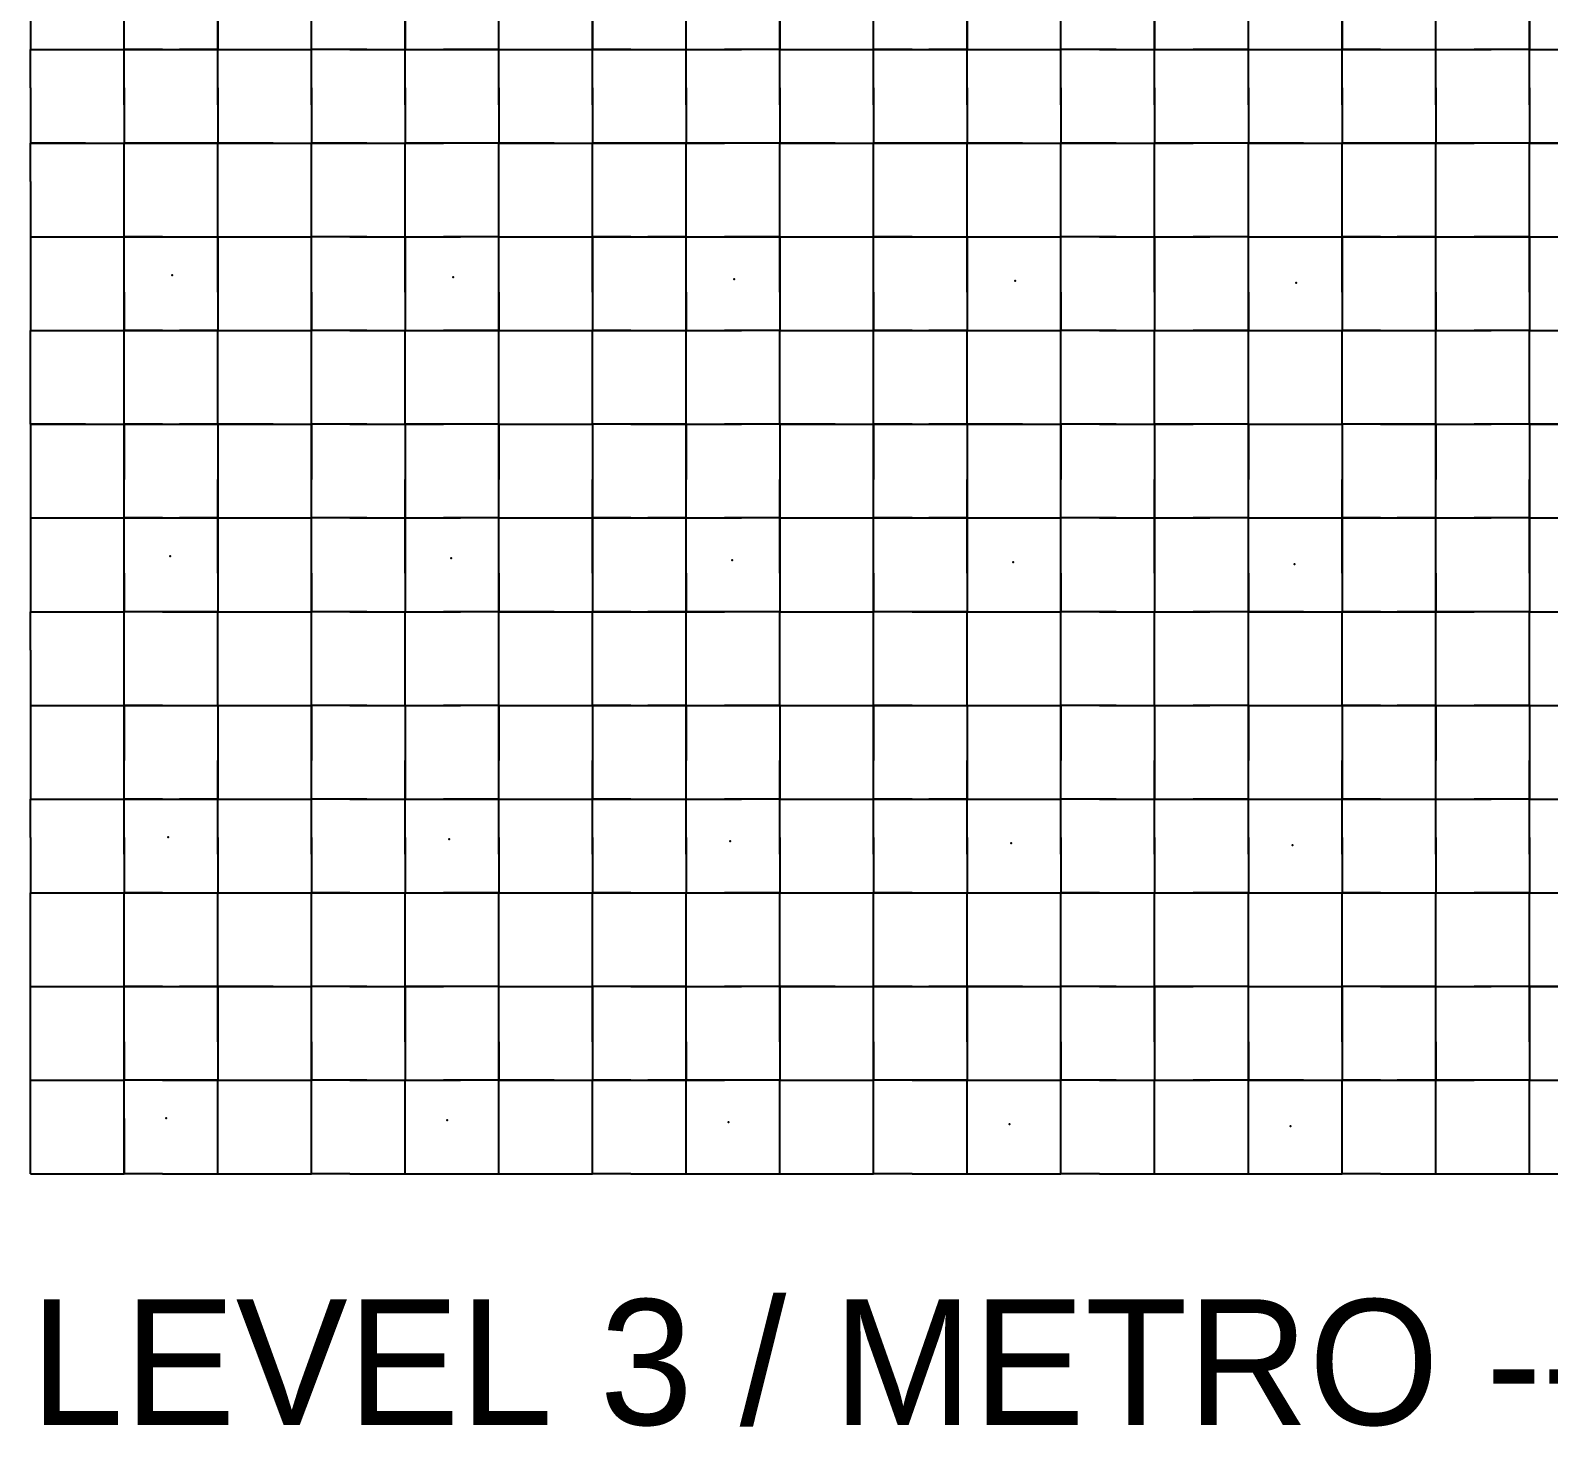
# Model space of a CAD drawing. Header units: metres. Extents: x 0 to 438, y -24 to 612.
# Drawn here: x 0 to 145.8, y -24.3 to 109.8 of the extents above; entities that cross this region are included whole.
import ezdxf

# ---------------------------------------------------------------- set-up
doc = ezdxf.new("R2010")
doc.units = ezdxf.units.M
doc.layers.add('LAYER_01_CUT', color=7, linetype='Continuous')
doc.layers.add('LAYER_04_GRID', color=7, linetype='Continuous')

msp = doc.modelspace()

# ---------------------------------------------------------------- linework, layer by layer
at = {"layer": 'LAYER_01_CUT'}
for points in [[(0, 122.31), (0, 117), (0, 113.31), (0, 108), (5.31, 108), (9, 108), (9, 113.31), (9, 117), (9, 122.31)], [(23.31, 108), (27, 108), (27, 113.31), (27, 117), (27, 122.31)], [(41.31, 108), (45, 108), (45, 113.31), (45, 117), (45, 122.31)], [(59.31, 108), (63, 108), (63, 113.31), (63, 117), (63, 122.31)], [(77.31, 108), (81, 108), (81, 113.31), (81, 117), (81, 122.31)], [(95.31, 108), (99, 108), (99, 113.31), (99, 117), (99, 122.31)], [(113.31, 108), (117, 108), (117, 113.31), (117, 117), (117, 122.31)], [(131.31, 108), (135, 108), (135, 113.31), (135, 117), (135, 122.31)], [(18, 113.31), (18, 108), (18, 111.69)], [(36, 113.31), (36, 108), (36, 111.69)], [(54, 113.31), (54, 108), (54, 111.69)], [(72, 113.31), (72, 108), (72, 111.69)], [(90, 113.31), (90, 108), (90, 111.69)], [(108, 113.31), (108, 108), (108, 111.69)], [(126, 113.31), (126, 108), (126, 111.69)], [(144, 113.31), (144, 108), (144, 111.69)], [(9, 108), (9, 111.69)], [(27, 108), (27, 111.69)], [(45, 108), (45, 111.69)], [(63, 108), (63, 111.69)], [(81, 108), (81, 111.69)], [(99, 108), (99, 111.69)], [(117, 108), (117, 111.69)], [(135, 108), (135, 111.69)], [(0, 104.31), (0, 108)], [(0, 108), (3.69, 108)], [(3.69, 108), (9, 108)], [(12.69, 108), (9, 108)], [(9, 104.31), (9, 108)], [(9, 102.69), (9, 108)], [(9, 108), (14.31, 108)], [(12.69, 108), (18, 108)], [(18, 108), (14.31, 108)], [(18, 104.31), (18, 108)], [(18, 102.69), (18, 108)], [(18, 108), (23.31, 108)], [(18, 108), (21.69, 108)], [(21.69, 108), (27, 108)], [(32.31, 108), (27, 108)], [(30.69, 108), (27, 108)], [(27, 104.31), (27, 108)], [(27, 102.69), (27, 108)], [(30.69, 108), (36, 108)], [(32.31, 108), (36, 108)], [(36, 104.31), (36, 108)], [(36, 102.69), (36, 108)], [(36, 108), (41.31, 108)], [(36, 108), (39.69, 108)], [(45, 108), (39.69, 108)], [(45, 104.31), (45, 108)], [(45, 102.69), (45, 108)], [(45, 108), (50.31, 108)], [(45, 108), (48.69, 108)], [(48.69, 108), (54, 108)], [(50.31, 108), (54, 108)], [(57.69, 108), (54, 108)], [(54, 104.31), (54, 108)], [(54, 102.69), (54, 108)], [(54, 108), (59.31, 108)], [(57.69, 108), (63, 108)], [(63, 104.31), (63, 108)], [(63, 102.69), (63, 108)], [(63, 108), (68.31, 108)], [(63, 108), (66.69, 108)], [(72, 108), (66.69, 108)], [(72, 108), (68.31, 108)], [(72, 104.31), (72, 108)], [(72, 102.69), (72, 108)], [(72, 108), (77.31, 108)], [(72, 108), (75.69, 108)], [(75.69, 108), (81, 108)], [(84.69, 108), (81, 108)], [(81, 104.31), (81, 108)], [(81, 102.69), (81, 108)], [(81, 108), (86.31, 108)], [(84.69, 108), (90, 108)], [(90, 108), (86.31, 108)], [(90, 104.31), (90, 108)], [(90, 102.69), (90, 108)], [(90, 108), (95.31, 108)], [(90, 108), (93.69, 108)], [(93.69, 108), (99, 108)], [(104.31, 108), (99, 108)], [(102.69, 108), (99, 108)], [(99, 104.31), (99, 108)], [(99, 102.69), (99, 108)], [(102.69, 108), (108, 108)], [(104.31, 108), (108, 108)], [(108, 104.31), (108, 108)], [(108, 102.69), (108, 108)], [(108, 108), (113.31, 108)], [(108, 108), (111.69, 108)], [(117, 108), (111.69, 108)], [(117, 104.31), (117, 108)], [(117, 102.69), (117, 108)], [(117, 108), (122.31, 108)], [(117, 108), (120.69, 108)], [(120.69, 108), (126, 108)], [(122.31, 108), (126, 108)], [(129.69, 108), (126, 108)], [(126, 104.31), (126, 108)], [(126, 102.69), (126, 108)], [(126, 108), (131.31, 108)], [(129.69, 108), (135, 108)], [(135, 104.31), (135, 108)], [(135, 102.69), (135, 108)], [(135, 108), (140.31, 108)], [(135, 108), (138.69, 108)], [(144, 108), (138.69, 108)], [(144, 108), (140.31, 108)], [(144, 104.31), (144, 108)], [(144, 102.69), (144, 108)], [(144, 108), (149.31, 108)], [(144, 108), (147.69, 108)], [(0, 104.31), (0, 99)], [(9, 104.31), (9, 99)], [(18, 104.31), (18, 99)], [(27, 104.31), (27, 99)], [(36, 104.31), (36, 99)], [(45, 104.31), (45, 99)], [(54, 104.31), (54, 99)], [(63, 104.31), (63, 99)], [(72, 104.31), (72, 99)], [(81, 104.31), (81, 99)], [(90, 104.31), (90, 99)], [(99, 104.31), (99, 99)], [(108, 104.31), (108, 99)], [(117, 104.31), (117, 99)], [(126, 104.31), (126, 99)], [(135, 104.31), (135, 99)], [(144, 104.31), (144, 99)], [(9, 102.69), (9, 99)], [(18, 102.69), (18, 99)], [(27, 102.69), (27, 99)], [(36, 102.69), (36, 99)], [(45, 102.69), (45, 99)], [(54, 102.69), (54, 99)], [(63, 102.69), (63, 99)], [(72, 102.69), (72, 99)], [(81, 102.69), (81, 99)], [(90, 102.69), (90, 99)], [(99, 102.69), (99, 99)], [(108, 102.69), (108, 99)], [(117, 102.69), (117, 99)], [(126, 102.69), (126, 99)], [(135, 102.69), (135, 99)], [(144, 102.69), (144, 99)], [(5.31, 99), (0, 99), (3.69, 99)], [(0, 95.31), (0, 99)], [(3.69, 99), (9, 99)], [(5.31, 99), (9, 99)], [(14.31, 99), (9, 99), (12.69, 99)], [(9, 95.31), (9, 99)], [(9, 93.69), (9, 99)], [(12.69, 99), (18, 99)], [(18, 99), (14.31, 99)], [(23.31, 99), (18, 99), (21.69, 99)], [(18, 95.31), (18, 99)], [(18, 93.69), (18, 99)], [(21.69, 99), (27, 99)], [(23.31, 99), (27, 99)], [(32.31, 99), (27, 99), (30.69, 99)], [(27, 95.31), (27, 99)], [(27, 93.69), (27, 99)], [(30.69, 99), (36, 99)], [(32.31, 99), (36, 99)], [(41.31, 99), (36, 99), (39.69, 99)], [(36, 95.31), (36, 99)], [(36, 93.69), (36, 99)], [(45, 99), (39.69, 99)], [(45, 99), (41.31, 99)], [(50.31, 99), (45, 99), (48.69, 99)], [(45, 95.31), (45, 99)], [(45, 93.69), (45, 99)], [(48.69, 99), (54, 99)], [(50.31, 99), (54, 99)], [(59.31, 99), (54, 99), (57.69, 99)], [(54, 95.31), (54, 99)], [(54, 93.69), (54, 99)], [(57.69, 99), (63, 99)], [(63, 99), (59.31, 99)], [(68.31, 99), (63, 99), (66.69, 99)], [(63, 95.31), (63, 99)], [(63, 93.69), (63, 99)], [(72, 99), (66.69, 99)], [(72, 99), (68.31, 99)], [(77.31, 99), (72, 99), (75.69, 99)], [(72, 95.31), (72, 99)], [(72, 93.69), (72, 99)], [(75.69, 99), (81, 99)], [(77.31, 99), (81, 99)], [(86.31, 99), (81, 99), (84.69, 99)], [(81, 95.31), (81, 99)], [(81, 93.69), (81, 99)], [(84.69, 99), (90, 99)], [(90, 99), (86.31, 99)], [(95.31, 99), (90, 99), (93.69, 99)], [(90, 95.31), (90, 99)], [(90, 93.69), (90, 99)], [(93.69, 99), (99, 99)], [(95.31, 99), (99, 99)], [(104.31, 99), (99, 99), (102.69, 99)], [(99, 95.31), (99, 99)], [(99, 93.69), (99, 99)], [(102.69, 99), (108, 99)], [(104.31, 99), (108, 99)], [(113.31, 99), (108, 99), (111.69, 99)], [(108, 95.31), (108, 99)], [(108, 93.69), (108, 99)], [(117, 99), (111.69, 99)], [(117, 99), (113.31, 99)], [(122.31, 99), (117, 99), (120.69, 99)], [(117, 95.31), (117, 99)], [(117, 93.69), (117, 99)], [(120.69, 99), (126, 99)], [(122.31, 99), (126, 99)], [(131.31, 99), (126, 99), (129.69, 99)], [(126, 95.31), (126, 99)], [(126, 93.69), (126, 99)], [(129.69, 99), (135, 99)], [(135, 99), (131.31, 99)], [(140.31, 99), (135, 99), (138.69, 99)], [(135, 95.31), (135, 99)], [(135, 93.69), (135, 99)], [(144, 99), (138.69, 99)], [(144, 99), (140.31, 99)], [(149.31, 99), (144, 99), (147.69, 99)], [(144, 95.31), (144, 99)], [(144, 93.69), (144, 99)], [(0, 95.31), (0, 90), (0, 86.31), (0, 81), (5.31, 81), (9, 81), (9, 86.31), (9, 90), (9, 95.31)], [(14.31, 90), (18, 90), (18, 95.31)], [(18, 86.31), (18, 81), (23.31, 81), (27, 81), (27, 86.31), (27, 90), (27, 95.31)], [(32.31, 90), (36, 90), (36, 95.31)], [(36, 86.31), (36, 81), (41.31, 81), (45, 81), (45, 86.31), (45, 90), (45, 95.31)], [(50.31, 90), (54, 90), (54, 95.31)], [(54, 86.31), (54, 81), (59.31, 81), (63, 81), (63, 86.31), (63, 90), (63, 95.31)], [(68.31, 90), (72, 90), (72, 95.31)], [(72, 86.31), (72, 81), (77.31, 81), (81, 81), (81, 86.31), (81, 90), (81, 95.31)], [(86.31, 90), (90, 90), (90, 95.31)], [(90, 86.31), (90, 81), (95.31, 81), (99, 81), (99, 86.31), (99, 90), (99, 95.31)], [(104.31, 90), (108, 90), (108, 95.31)], [(108, 86.31), (108, 81), (113.31, 81), (117, 81), (117, 86.31), (117, 90), (117, 95.31)], [(122.31, 90), (126, 90), (126, 95.31)], [(126, 86.31), (126, 81), (131.31, 81), (135, 81), (135, 86.31), (135, 90), (135, 95.31)], [(140.31, 90), (144, 90), (144, 95.31)], [(144, 86.31), (144, 81), (149.31, 81), (153, 81), (153, 86.31), (153, 90), (153, 95.31)], [(9, 90), (9, 93.69)], [(18, 90), (18, 93.69)], [(27, 90), (27, 93.69)], [(36, 90), (36, 93.69)], [(45, 90), (45, 93.69)], [(54, 90), (54, 93.69)], [(63, 90), (63, 93.69)], [(72, 90), (72, 93.69)], [(81, 90), (81, 93.69)], [(90, 90), (90, 93.69)], [(99, 90), (99, 93.69)], [(108, 90), (108, 93.69)], [(117, 90), (117, 93.69)], [(126, 90), (126, 93.69)], [(135, 90), (135, 93.69)], [(144, 90), (144, 93.69)], [(0, 90), (5.31, 90)], [(0, 90), (3.69, 90)], [(3.69, 90), (9, 90)], [(5.31, 90), (9, 90)], [(12.69, 90), (9, 90)], [(9, 84.69), (9, 90)], [(9, 90), (14.31, 90)], [(12.69, 90), (18, 90)], [(18, 84.69), (18, 90)], [(18, 90), (18, 86.31)], [(18, 90), (23.31, 90)], [(18, 90), (21.69, 90)], [(21.69, 90), (27, 90)], [(23.31, 90), (27, 90)], [(32.31, 90), (27, 90)], [(30.69, 90), (27, 90)], [(27, 84.69), (27, 90)], [(30.69, 90), (36, 90)], [(36, 84.69), (36, 90)], [(36, 90), (36, 86.31)], [(36, 90), (41.31, 90)], [(36, 90), (39.69, 90)], [(45, 90), (39.69, 90)], [(45, 90), (41.31, 90)], [(45, 84.69), (45, 90)], [(45, 90), (50.31, 90)], [(45, 90), (48.69, 90)], [(48.69, 90), (54, 90)], [(57.69, 90), (54, 90)], [(54, 84.69), (54, 90)], [(54, 90), (54, 86.31)], [(54, 90), (59.31, 90)], [(57.69, 90), (63, 90)], [(63, 90), (59.31, 90)], [(63, 84.69), (63, 90)], [(63, 90), (68.31, 90)], [(63, 90), (66.69, 90)], [(72, 90), (66.69, 90)], [(72, 84.69), (72, 90)], [(72, 90), (72, 86.31)], [(72, 90), (77.31, 90)], [(72, 90), (75.69, 90)], [(75.69, 90), (81, 90)], [(77.31, 90), (81, 90)], [(84.69, 90), (81, 90)], [(81, 84.69), (81, 90)], [(81, 90), (86.31, 90)], [(84.69, 90), (90, 90)], [(90, 84.69), (90, 90)], [(90, 90), (90, 86.31)], [(90, 90), (95.31, 90)], [(90, 90), (93.69, 90)], [(93.69, 90), (99, 90)], [(95.31, 90), (99, 90)], [(104.31, 90), (99, 90)], [(102.69, 90), (99, 90)], [(99, 84.69), (99, 90)], [(102.69, 90), (108, 90)], [(108, 84.69), (108, 90)], [(108, 90), (108, 86.31)], [(108, 90), (113.31, 90)], [(108, 90), (111.69, 90)], [(117, 90), (111.69, 90)], [(117, 90), (113.31, 90)], [(117, 84.69), (117, 90)], [(117, 90), (122.31, 90)], [(117, 90), (120.69, 90)], [(120.69, 90), (126, 90)], [(129.69, 90), (126, 90)], [(126, 84.69), (126, 90)], [(126, 90), (126, 86.31)], [(126, 90), (131.31, 90)], [(129.69, 90), (135, 90)], [(135, 90), (131.31, 90)], [(135, 84.69), (135, 90)], [(135, 90), (140.31, 90)], [(135, 90), (138.69, 90)], [(144, 90), (138.69, 90)], [(144, 84.69), (144, 90)], [(144, 90), (144, 86.31)], [(144, 90), (149.31, 90)], [(144, 90), (147.69, 90)], [(9, 84.69), (9, 81)], [(18, 84.69), (18, 81)], [(27, 84.69), (27, 81)], [(36, 84.69), (36, 81)], [(45, 84.69), (45, 81)], [(54, 84.69), (54, 81)], [(63, 84.69), (63, 81)], [(72, 84.69), (72, 81)], [(81, 84.69), (81, 81)], [(90, 84.69), (90, 81)], [(99, 84.69), (99, 81)], [(108, 84.69), (108, 81)], [(117, 84.69), (117, 81)], [(126, 84.69), (126, 81)], [(135, 84.69), (135, 81)], [(144, 84.69), (144, 81)], [(0, 77.31), (0, 81)], [(0, 81), (3.69, 81)], [(3.69, 81), (9, 81)], [(12.69, 81), (9, 81)], [(9, 77.31), (9, 81)], [(9, 75.69), (9, 81)], [(9, 81), (14.31, 81)], [(12.69, 81), (18, 81)], [(18, 81), (14.31, 81)], [(18, 77.31), (18, 81)], [(18, 75.69), (18, 81)], [(18, 81), (21.69, 81)], [(21.69, 81), (27, 81)], [(32.31, 81), (27, 81)], [(30.69, 81), (27, 81)], [(27, 77.31), (27, 81)], [(27, 75.69), (27, 81)], [(30.69, 81), (36, 81)], [(32.31, 81), (36, 81)], [(36, 77.31), (36, 81)], [(36, 75.69), (36, 81)], [(36, 81), (39.69, 81)], [(45, 81), (39.69, 81)], [(45, 77.31), (45, 81)], [(45, 75.69), (45, 81)], [(45, 81), (50.31, 81)], [(45, 81), (48.69, 81)], [(48.69, 81), (54, 81)], [(50.31, 81), (54, 81)], [(57.69, 81), (54, 81)], [(54, 77.31), (54, 81)], [(54, 75.69), (54, 81)], [(57.69, 81), (63, 81)], [(63, 77.31), (63, 81)], [(63, 75.69), (63, 81)], [(63, 81), (68.31, 81)], [(63, 81), (66.69, 81)], [(72, 81), (66.69, 81)], [(72, 81), (68.31, 81)], [(72, 77.31), (72, 81)], [(72, 75.69), (72, 81)], [(72, 81), (75.69, 81)], [(75.69, 81), (81, 81)], [(84.69, 81), (81, 81)], [(81, 77.31), (81, 81)], [(81, 75.69), (81, 81)], [(81, 81), (86.31, 81)], [(84.69, 81), (90, 81)], [(90, 81), (86.31, 81)], [(90, 77.31), (90, 81)], [(90, 75.69), (90, 81)], [(90, 81), (93.69, 81)], [(93.69, 81), (99, 81)], [(104.31, 81), (99, 81)], [(102.69, 81), (99, 81)], [(99, 77.31), (99, 81)], [(99, 75.69), (99, 81)], [(102.69, 81), (108, 81)], [(104.31, 81), (108, 81)], [(108, 77.31), (108, 81)], [(108, 75.69), (108, 81)], [(108, 81), (111.69, 81)], [(117, 81), (111.69, 81)], [(117, 77.31), (117, 81)], [(117, 75.69), (117, 81)], [(117, 81), (122.31, 81)], [(117, 81), (120.69, 81)], [(120.69, 81), (126, 81)], [(122.31, 81), (126, 81)], [(129.69, 81), (126, 81)], [(126, 77.31), (126, 81)], [(126, 75.69), (126, 81)], [(129.69, 81), (135, 81)], [(135, 77.31), (135, 81)], [(135, 75.69), (135, 81)], [(135, 81), (140.31, 81)], [(135, 81), (138.69, 81)], [(144, 81), (138.69, 81)], [(144, 81), (140.31, 81)], [(144, 77.31), (144, 81)], [(144, 75.69), (144, 81)], [(144, 81), (147.69, 81)], [(5.31, 72), (0, 72), (0, 77.31)], [(14.31, 54), (9, 54), (9, 59.31), (9, 63), (9, 68.31), (9, 72), (9, 77.31)], [(23.31, 72), (18, 72), (18, 77.31)], [(32.31, 54), (27, 54), (27, 59.31), (27, 63), (27, 68.31), (27, 72), (27, 77.31)], [(41.31, 72), (36, 72), (36, 77.31)], [(50.31, 54), (45, 54), (45, 59.31), (45, 63), (45, 68.31), (45, 72), (45, 77.31)], [(59.31, 72), (54, 72), (54, 77.31)], [(68.31, 54), (63, 54), (63, 59.31), (63, 63), (63, 68.31), (63, 72), (63, 77.31)], [(77.31, 72), (72, 72), (72, 77.31)], [(86.31, 54), (81, 54), (81, 59.31), (81, 63), (81, 68.31), (81, 72), (81, 77.31)], [(95.31, 72), (90, 72), (90, 77.31)], [(104.31, 54), (99, 54), (99, 59.31), (99, 63), (99, 68.31), (99, 72), (99, 77.31)], [(113.31, 72), (108, 72), (108, 77.31)], [(122.31, 54), (117, 54), (117, 59.31), (117, 63), (117, 68.31), (117, 72), (117, 77.31)], [(131.31, 72), (126, 72), (126, 77.31)], [(140.31, 54), (135, 54), (135, 59.31), (135, 63), (135, 68.31), (135, 72), (135, 77.31)], [(149.31, 72), (144, 72), (144, 77.31)], [(9, 72), (9, 75.69)], [(18, 72), (18, 75.69)], [(27, 72), (27, 75.69)], [(36, 72), (36, 75.69)], [(45, 72), (45, 75.69)], [(54, 72), (54, 75.69)], [(63, 72), (63, 75.69)], [(72, 72), (72, 75.69)], [(81, 72), (81, 75.69)], [(90, 72), (90, 75.69)], [(99, 72), (99, 75.69)], [(108, 72), (108, 75.69)], [(117, 72), (117, 75.69)], [(126, 72), (126, 75.69)], [(135, 72), (135, 75.69)], [(144, 72), (144, 75.69)], [(0, 72), (0, 68.31)], [(0, 72), (3.69, 72)], [(3.69, 72), (9, 72)], [(5.31, 72), (9, 72)], [(12.69, 72), (9, 72)], [(9, 72), (9, 66.69)], [(9, 72), (14.31, 72)], [(12.69, 72), (18, 72)], [(18, 72), (14.31, 72)], [(18, 72), (18, 68.31)], [(18, 72), (18, 66.69)], [(18, 72), (21.69, 72)], [(21.69, 72), (27, 72)], [(23.31, 72), (27, 72)], [(32.31, 72), (27, 72)], [(30.69, 72), (27, 72)], [(27, 72), (27, 66.69)], [(30.69, 72), (36, 72)], [(32.31, 72), (36, 72)], [(36, 72), (36, 68.31)], [(36, 72), (36, 66.69)], [(36, 72), (39.69, 72)], [(45, 72), (39.69, 72)], [(45, 72), (41.31, 72)], [(45, 72), (45, 66.69)], [(45, 72), (50.31, 72)], [(45, 72), (48.69, 72)], [(48.69, 72), (54, 72)], [(50.31, 72), (54, 72)], [(57.69, 72), (54, 72)], [(54, 72), (54, 68.31)], [(54, 72), (54, 66.69)], [(57.69, 72), (63, 72)], [(63, 72), (59.31, 72)], [(63, 72), (63, 66.69)], [(63, 72), (68.31, 72)], [(63, 72), (66.69, 72)], [(72, 72), (66.69, 72)], [(72, 72), (68.31, 72)], [(72, 72), (72, 68.31)], [(72, 72), (72, 66.69)], [(72, 72), (75.69, 72)], [(75.69, 72), (81, 72)], [(77.31, 72), (81, 72)], [(84.69, 72), (81, 72)], [(81, 72), (81, 66.69)], [(81, 72), (86.31, 72)], [(84.69, 72), (90, 72)], [(90, 72), (86.31, 72)], [(90, 72), (90, 68.31)], [(90, 72), (90, 66.69)], [(90, 72), (93.69, 72)], [(93.69, 72), (99, 72)], [(95.31, 72), (99, 72)], [(104.31, 72), (99, 72)], [(102.69, 72), (99, 72)], [(99, 72), (99, 66.69)], [(102.69, 72), (108, 72)], [(104.31, 72), (108, 72)], [(108, 72), (108, 68.31)], [(108, 72), (108, 66.69)], [(108, 72), (111.69, 72)], [(117, 72), (111.69, 72)], [(117, 72), (113.31, 72)], [(117, 72), (117, 66.69)], [(117, 72), (122.31, 72)], [(117, 72), (120.69, 72)], [(120.69, 72), (126, 72)], [(122.31, 72), (126, 72)], [(129.69, 72), (126, 72)], [(126, 72), (126, 68.31)], [(126, 72), (126, 66.69)], [(129.69, 72), (135, 72)], [(135, 72), (131.31, 72)], [(135, 72), (135, 66.69)], [(135, 72), (140.31, 72)], [(135, 72), (138.69, 72)], [(144, 72), (138.69, 72)], [(144, 72), (140.31, 72)], [(144, 72), (144, 68.31)], [(144, 72), (144, 66.69)], [(144, 72), (147.69, 72)], [(0, 68.31), (0, 63), (0, 59.31), (0, 54), (5.31, 54)], [(18, 68.31), (18, 63), (18, 66.69)], [(36, 68.31), (36, 63), (36, 66.69)], [(54, 68.31), (54, 63), (54, 66.69)], [(72, 68.31), (72, 63), (72, 66.69)], [(90, 68.31), (90, 63), (90, 66.69)], [(108, 68.31), (108, 63), (108, 66.69)], [(126, 68.31), (126, 63), (126, 66.69)], [(144, 68.31), (144, 63), (144, 66.69)], [(9, 63), (9, 66.69)], [(27, 63), (27, 66.69)], [(45, 63), (45, 66.69)], [(63, 63), (63, 66.69)], [(81, 63), (81, 66.69)], [(99, 63), (99, 66.69)], [(117, 63), (117, 66.69)], [(135, 63), (135, 66.69)], [(0, 63), (5.31, 63)], [(0, 63), (3.69, 63)], [(3.69, 63), (9, 63)], [(5.31, 63), (9, 63)], [(12.69, 63), (9, 63)], [(9, 57.69), (9, 63)], [(9, 63), (14.31, 63)], [(12.69, 63), (18, 63)], [(18, 63), (14.31, 63)], [(18, 57.69), (18, 63)], [(18, 63), (18, 59.31)], [(18, 63), (23.31, 63)], [(18, 63), (21.69, 63)], [(21.69, 63), (27, 63)], [(23.31, 63), (27, 63)], [(32.31, 63), (27, 63)], [(30.69, 63), (27, 63)], [(27, 57.69), (27, 63)], [(30.69, 63), (36, 63)], [(32.31, 63), (36, 63)], [(36, 57.69), (36, 63)], [(36, 63), (36, 59.31)], [(36, 63), (41.31, 63)], [(36, 63), (39.69, 63)], [(45, 63), (39.69, 63)], [(45, 63), (41.31, 63)], [(45, 57.69), (45, 63)], [(45, 63), (50.31, 63)], [(45, 63), (48.69, 63)], [(48.69, 63), (54, 63)], [(50.31, 63), (54, 63)], [(57.69, 63), (54, 63)], [(54, 57.69), (54, 63)], [(54, 63), (54, 59.31)], [(54, 63), (59.31, 63)], [(57.69, 63), (63, 63)], [(63, 63), (59.31, 63)], [(63, 57.69), (63, 63)], [(63, 63), (68.31, 63)], [(63, 63), (66.69, 63)], [(72, 63), (66.69, 63)], [(72, 63), (68.31, 63)], [(72, 57.69), (72, 63)], [(72, 63), (72, 59.31)], [(72, 63), (77.31, 63)], [(72, 63), (75.69, 63)], [(75.69, 63), (81, 63)], [(77.31, 63), (81, 63)], [(84.69, 63), (81, 63)], [(81, 57.69), (81, 63)], [(81, 63), (86.31, 63)], [(84.69, 63), (90, 63)], [(90, 63), (86.31, 63)], [(90, 57.69), (90, 63)], [(90, 63), (90, 59.31)], [(90, 63), (95.31, 63)], [(90, 63), (93.69, 63)], [(93.69, 63), (99, 63)], [(95.31, 63), (99, 63)], [(104.31, 63), (99, 63)], [(102.69, 63), (99, 63)], [(99, 57.69), (99, 63)], [(102.69, 63), (108, 63)], [(104.31, 63), (108, 63)], [(108, 57.69), (108, 63)], [(108, 63), (108, 59.31)], [(108, 63), (113.31, 63)], [(108, 63), (111.69, 63)], [(117, 63), (111.69, 63)], [(117, 63), (113.31, 63)], [(117, 57.69), (117, 63)], [(117, 63), (122.31, 63)], [(117, 63), (120.69, 63)], [(120.69, 63), (126, 63)], [(122.31, 63), (126, 63)], [(129.69, 63), (126, 63)], [(126, 57.69), (126, 63)], [(126, 63), (126, 59.31)], [(126, 63), (131.31, 63)], [(129.69, 63), (135, 63)], [(135, 63), (131.31, 63)], [(135, 57.69), (135, 63)], [(135, 63), (140.31, 63)], [(135, 63), (138.69, 63)], [(144, 63), (138.69, 63)], [(144, 63), (140.31, 63)], [(144, 57.69), (144, 63)], [(144, 63), (144, 59.31)], [(144, 63), (149.31, 63)], [(144, 63), (147.69, 63)], [(18, 59.31), (18, 54), (23.31, 54)], [(36, 59.31), (36, 54), (41.31, 54)], [(54, 59.31), (54, 54), (59.31, 54)], [(72, 59.31), (72, 54), (77.31, 54)], [(90, 59.31), (90, 54), (95.31, 54)], [(108, 59.31), (108, 54), (113.31, 54)], [(126, 59.31), (126, 54), (131.31, 54)], [(144, 59.31), (144, 54), (149.31, 54)], [(9, 57.69), (9, 54)], [(18, 57.69), (18, 54)], [(27, 57.69), (27, 54)], [(36, 57.69), (36, 54)], [(45, 57.69), (45, 54)], [(54, 57.69), (54, 54)], [(63, 57.69), (63, 54)], [(72, 57.69), (72, 54)], [(81, 57.69), (81, 54)], [(90, 57.69), (90, 54)], [(99, 57.69), (99, 54)], [(108, 57.69), (108, 54)], [(117, 57.69), (117, 54)], [(126, 57.69), (126, 54)], [(135, 57.69), (135, 54)], [(144, 57.69), (144, 54)], [(0, 50.31), (0, 54)], [(0, 54), (3.69, 54)], [(3.69, 54), (9, 54)], [(5.31, 54), (9, 54)], [(12.69, 54), (9, 54)], [(9, 50.31), (9, 54)], [(9, 48.69), (9, 54)], [(12.69, 54), (18, 54)], [(18, 54), (14.31, 54)], [(18, 50.31), (18, 54)], [(18, 48.69), (18, 54)], [(18, 54), (21.69, 54)], [(21.69, 54), (27, 54)], [(23.31, 54), (27, 54)], [(30.69, 54), (27, 54)], [(27, 50.31), (27, 54)], [(27, 48.69), (27, 54)], [(30.69, 54), (36, 54)], [(32.31, 54), (36, 54)], [(36, 50.31), (36, 54)], [(36, 48.69), (36, 54)], [(36, 54), (39.69, 54)], [(45, 54), (39.69, 54)], [(45, 54), (41.31, 54)], [(45, 50.31), (45, 54)], [(45, 48.69), (45, 54)], [(45, 54), (48.69, 54)], [(48.69, 54), (54, 54)], [(50.31, 54), (54, 54)], [(57.69, 54), (54, 54)], [(54, 50.31), (54, 54)], [(54, 48.69), (54, 54)], [(57.69, 54), (63, 54)], [(63, 54), (59.31, 54)], [(63, 50.31), (63, 54)], [(63, 48.69), (63, 54)], [(63, 54), (66.69, 54)], [(72, 54), (66.69, 54)], [(72, 54), (68.31, 54)], [(72, 50.31), (72, 54)], [(72, 48.69), (72, 54)], [(72, 54), (75.69, 54)], [(75.69, 54), (81, 54)], [(77.31, 54), (81, 54)], [(84.69, 54), (81, 54)], [(81, 50.31), (81, 54)], [(81, 48.69), (81, 54)], [(84.69, 54), (90, 54)], [(90, 54), (86.31, 54)], [(90, 50.31), (90, 54)], [(90, 48.69), (90, 54)], [(90, 54), (93.69, 54)], [(93.69, 54), (99, 54)], [(95.31, 54), (99, 54)], [(102.69, 54), (99, 54)], [(99, 50.31), (99, 54)], [(99, 48.69), (99, 54)], [(102.69, 54), (108, 54)], [(104.31, 54), (108, 54)], [(108, 50.31), (108, 54)], [(108, 48.69), (108, 54)], [(108, 54), (111.69, 54)], [(117, 54), (111.69, 54)], [(117, 54), (113.31, 54)], [(117, 50.31), (117, 54)], [(117, 48.69), (117, 54)], [(117, 54), (120.69, 54)], [(120.69, 54), (126, 54)], [(122.31, 54), (126, 54)], [(129.69, 54), (126, 54)], [(126, 50.31), (126, 54)], [(126, 48.69), (126, 54)], [(129.69, 54), (135, 54)], [(135, 54), (131.31, 54)], [(135, 50.31), (135, 54)], [(135, 48.69), (135, 54)], [(135, 54), (138.69, 54)], [(144, 54), (138.69, 54)], [(144, 54), (140.31, 54)], [(144, 50.31), (144, 54)], [(144, 48.69), (144, 54)], [(144, 54), (147.69, 54)], [(0, 50.31), (0, 45), (0, 41.31), (0, 36), (5.31, 36), (9, 36), (9, 41.31), (9, 45), (9, 50.31)], [(14.31, 45), (18, 45), (18, 50.31)], [(23.31, 36), (27, 36), (27, 41.31), (27, 45), (27, 50.31)], [(32.31, 45), (36, 45), (36, 50.31)], [(41.31, 36), (45, 36), (45, 41.31), (45, 45), (45, 50.31)], [(50.31, 45), (54, 45), (54, 50.31)], [(59.31, 36), (63, 36), (63, 41.31), (63, 45), (63, 50.31)], [(68.31, 45), (72, 45), (72, 50.31)], [(77.31, 36), (81, 36), (81, 41.31), (81, 45), (81, 50.31)], [(86.31, 45), (90, 45), (90, 50.31)], [(95.31, 36), (99, 36), (99, 41.31), (99, 45), (99, 50.31)], [(104.31, 45), (108, 45), (108, 50.31)], [(113.31, 36), (117, 36), (117, 41.31), (117, 45), (117, 50.31)], [(122.31, 45), (126, 45), (126, 50.31)], [(131.31, 36), (135, 36), (135, 41.31), (135, 45), (135, 50.31)], [(140.31, 45), (144, 45), (144, 50.31)], [(9, 45), (9, 48.69)], [(18, 45), (18, 48.69)], [(27, 45), (27, 48.69)], [(36, 45), (36, 48.69)], [(45, 45), (45, 48.69)], [(54, 45), (54, 48.69)], [(63, 45), (63, 48.69)], [(72, 45), (72, 48.69)], [(81, 45), (81, 48.69)], [(90, 45), (90, 48.69)], [(99, 45), (99, 48.69)], [(108, 45), (108, 48.69)], [(117, 45), (117, 48.69)], [(126, 45), (126, 48.69)], [(135, 45), (135, 48.69)], [(144, 45), (144, 48.69)], [(0, 45), (5.31, 45)], [(0, 45), (3.69, 45)], [(3.69, 45), (9, 45)], [(5.31, 45), (9, 45)], [(12.69, 45), (9, 45)], [(9, 45), (9, 39.69)], [(9, 45), (14.31, 45)], [(12.69, 45), (18, 45)], [(18, 45), (18, 41.31)], [(18, 45), (18, 39.69)], [(18, 45), (23.31, 45)], [(18, 45), (21.69, 45)], [(21.69, 45), (27, 45)], [(23.31, 45), (27, 45)], [(32.31, 45), (27, 45)], [(30.69, 45), (27, 45)], [(27, 45), (27, 39.69)], [(30.69, 45), (36, 45)], [(36, 45), (36, 41.31)], [(36, 45), (36, 39.69)], [(36, 45), (41.31, 45)], [(36, 45), (39.69, 45)], [(45, 45), (39.69, 45)], [(45, 45), (41.31, 45)], [(45, 45), (45, 39.69)], [(45, 45), (50.31, 45)], [(45, 45), (48.69, 45)], [(48.69, 45), (54, 45)], [(57.69, 45), (54, 45)], [(54, 45), (54, 41.31)], [(54, 45), (54, 39.69)], [(54, 45), (59.31, 45)], [(57.69, 45), (63, 45)], [(63, 45), (59.31, 45)], [(63, 45), (63, 39.69)], [(63, 45), (68.31, 45)], [(63, 45), (66.69, 45)], [(72, 45), (66.69, 45)], [(72, 45), (72, 41.31)], [(72, 45), (72, 39.69)], [(72, 45), (77.31, 45)], [(72, 45), (75.69, 45)], [(75.69, 45), (81, 45)], [(77.31, 45), (81, 45)], [(84.69, 45), (81, 45)], [(81, 45), (81, 39.69)], [(81, 45), (86.31, 45)], [(84.69, 45), (90, 45)], [(90, 45), (90, 41.31)], [(90, 45), (90, 39.69)], [(90, 45), (95.31, 45)], [(90, 45), (93.69, 45)], [(93.69, 45), (99, 45)], [(95.31, 45), (99, 45)], [(104.31, 45), (99, 45)], [(102.69, 45), (99, 45)], [(99, 45), (99, 39.69)], [(102.69, 45), (108, 45)], [(108, 45), (108, 41.31)], [(108, 45), (108, 39.69)], [(108, 45), (113.31, 45)], [(108, 45), (111.69, 45)], [(117, 45), (111.69, 45)], [(117, 45), (113.31, 45)], [(117, 45), (117, 39.69)], [(117, 45), (122.31, 45)], [(117, 45), (120.69, 45)], [(120.69, 45), (126, 45)], [(129.69, 45), (126, 45)], [(126, 45), (126, 41.31)], [(126, 45), (126, 39.69)], [(126, 45), (131.31, 45)], [(129.69, 45), (135, 45)], [(135, 45), (131.31, 45)], [(135, 45), (135, 39.69)], [(135, 45), (140.31, 45)], [(135, 45), (138.69, 45)], [(144, 45), (138.69, 45)], [(144, 45), (144, 41.31)], [(144, 45), (144, 39.69)], [(144, 45), (149.31, 45)], [(144, 45), (147.69, 45)], [(18, 41.31), (18, 36), (18, 39.69)], [(36, 41.31), (36, 36), (36, 39.69)], [(54, 41.31), (54, 36), (54, 39.69)], [(72, 41.31), (72, 36), (72, 39.69)], [(90, 41.31), (90, 36), (90, 39.69)], [(108, 41.31), (108, 36), (108, 39.69)], [(126, 41.31), (126, 36), (126, 39.69)], [(144, 41.31), (144, 36), (144, 39.69)], [(9, 36), (9, 39.69)], [(27, 36), (27, 39.69)], [(45, 36), (45, 39.69)], [(63, 36), (63, 39.69)], [(81, 36), (81, 39.69)], [(99, 36), (99, 39.69)], [(117, 36), (117, 39.69)], [(135, 36), (135, 39.69)], [(0, 32.31), (0, 36)], [(0, 36), (3.69, 36)], [(3.69, 36), (9, 36)], [(12.69, 36), (9, 36)], [(9, 32.31), (9, 36)], [(9, 30.69), (9, 36)], [(9, 36), (14.31, 36)], [(12.69, 36), (18, 36)], [(18, 36), (14.31, 36)], [(18, 32.31), (18, 36)], [(18, 30.69), (18, 36)], [(18, 36), (23.31, 36)], [(18, 36), (21.69, 36)], [(21.69, 36), (27, 36)], [(32.31, 36), (27, 36)], [(30.69, 36), (27, 36)], [(27, 32.31), (27, 36)], [(27, 30.69), (27, 36)], [(30.69, 36), (36, 36)], [(32.31, 36), (36, 36)], [(36, 32.31), (36, 36)], [(36, 30.69), (36, 36)], [(36, 36), (41.31, 36)], [(36, 36), (39.69, 36)], [(45, 36), (39.69, 36)], [(45, 32.31), (45, 36)], [(45, 30.69), (45, 36)], [(45, 36), (50.31, 36)], [(45, 36), (48.69, 36)], [(48.69, 36), (54, 36)], [(50.31, 36), (54, 36)], [(57.69, 36), (54, 36)], [(54, 32.31), (54, 36)], [(54, 30.69), (54, 36)], [(54, 36), (59.31, 36)], [(57.69, 36), (63, 36)], [(63, 32.31), (63, 36)], [(63, 30.69), (63, 36)], [(63, 36), (68.31, 36)], [(63, 36), (66.69, 36)], [(72, 36), (66.69, 36)], [(72, 36), (68.31, 36)], [(72, 32.31), (72, 36)], [(72, 30.69), (72, 36)], [(72, 36), (77.31, 36)], [(72, 36), (75.69, 36)], [(75.69, 36), (81, 36)], [(84.69, 36), (81, 36)], [(81, 32.31), (81, 36)], [(81, 30.69), (81, 36)], [(81, 36), (86.31, 36)], [(84.69, 36), (90, 36)], [(90, 36), (86.31, 36)], [(90, 32.31), (90, 36)], [(90, 30.69), (90, 36)], [(90, 36), (95.31, 36)], [(90, 36), (93.69, 36)], [(93.69, 36), (99, 36)], [(104.31, 36), (99, 36)], [(102.69, 36), (99, 36)], [(99, 32.31), (99, 36)], [(99, 30.69), (99, 36)], [(102.69, 36), (108, 36)], [(104.31, 36), (108, 36)], [(108, 32.31), (108, 36)], [(108, 30.69), (108, 36)], [(108, 36), (113.31, 36)], [(108, 36), (111.69, 36)], [(117, 36), (111.69, 36)], [(117, 32.31), (117, 36)], [(117, 30.69), (117, 36)], [(117, 36), (122.31, 36)], [(117, 36), (120.69, 36)], [(120.69, 36), (126, 36)], [(122.31, 36), (126, 36)], [(129.69, 36), (126, 36)], [(126, 32.31), (126, 36)], [(126, 30.69), (126, 36)], [(126, 36), (131.31, 36)], [(129.69, 36), (135, 36)], [(135, 32.31), (135, 36)], [(135, 30.69), (135, 36)], [(135, 36), (140.31, 36)], [(135, 36), (138.69, 36)], [(144, 36), (138.69, 36)], [(144, 36), (140.31, 36)], [(144, 32.31), (144, 36)], [(144, 30.69), (144, 36)], [(144, 36), (149.31, 36)], [(144, 36), (147.69, 36)], [(0, 32.31), (0, 27)], [(9, 32.31), (9, 27)], [(18, 32.31), (18, 27)], [(27, 32.31), (27, 27)], [(36, 32.31), (36, 27)], [(45, 32.31), (45, 27)], [(54, 32.31), (54, 27)], [(63, 32.31), (63, 27)], [(72, 32.31), (72, 27)], [(81, 32.31), (81, 27)], [(90, 32.31), (90, 27)], [(99, 32.31), (99, 27)], [(108, 32.31), (108, 27)], [(117, 32.31), (117, 27)], [(126, 32.31), (126, 27)], [(135, 32.31), (135, 27)], [(144, 32.31), (144, 27)], [(9, 30.69), (9, 27)], [(18, 30.69), (18, 27)], [(27, 30.69), (27, 27)], [(36, 30.69), (36, 27)], [(45, 30.69), (45, 27)], [(54, 30.69), (54, 27)], [(63, 30.69), (63, 27)], [(72, 30.69), (72, 27)], [(81, 30.69), (81, 27)], [(90, 30.69), (90, 27)], [(99, 30.69), (99, 27)], [(108, 30.69), (108, 27)], [(117, 30.69), (117, 27)], [(126, 30.69), (126, 27)], [(135, 30.69), (135, 27)], [(144, 30.69), (144, 27)], [(0, 0), (0, 5.31), (0, 9), (0, 14.31), (0, 18), (0, 23.31), (0, 27), (5.31, 27), (9, 27), (14.31, 27), (18, 27), (23.31, 27), (27, 27), (32.31, 27), (36, 27), (41.31, 27), (45, 27), (50.31, 27), (54, 27), (59.31, 27), (63, 27), (68.31, 27), (72, 27), (77.31, 27), (81, 27), (86.31, 27), (90, 27), (95.31, 27), (99, 27), (104.31, 27), (108, 27), (113.31, 27), (117, 27), (122.31, 27), (126, 27), (131.31, 27), (135, 27), (140.31, 27), (144, 27), (149.31, 27)], [(0, 27), (3.69, 27)], [(3.69, 27), (9, 27)], [(12.69, 27), (9, 27)], [(9, 23.31), (9, 27)], [(9, 21.69), (9, 27)], [(12.69, 27), (18, 27)], [(18, 23.31), (18, 27)], [(18, 21.69), (18, 27)], [(18, 27), (21.69, 27)], [(21.69, 27), (27, 27)], [(30.69, 27), (27, 27)], [(27, 23.31), (27, 27)], [(27, 21.69), (27, 27)], [(30.69, 27), (36, 27)], [(36, 23.31), (36, 27)], [(36, 21.69), (36, 27)], [(36, 27), (39.69, 27)], [(45, 27), (39.69, 27)], [(45, 23.31), (45, 27)], [(45, 21.69), (45, 27)], [(45, 27), (48.69, 27)], [(48.69, 27), (54, 27)], [(57.69, 27), (54, 27)], [(54, 23.31), (54, 27)], [(54, 21.69), (54, 27)], [(57.69, 27), (63, 27)], [(63, 23.31), (63, 27)], [(63, 21.69), (63, 27)], [(63, 27), (66.69, 27)], [(72, 27), (66.69, 27)], [(72, 23.31), (72, 27)], [(72, 21.69), (72, 27)], [(72, 27), (75.69, 27)], [(75.69, 27), (81, 27)], [(84.69, 27), (81, 27)], [(81, 23.31), (81, 27)], [(81, 21.69), (81, 27)], [(84.69, 27), (90, 27)], [(90, 23.31), (90, 27)], [(90, 21.69), (90, 27)], [(90, 27), (93.69, 27)], [(93.69, 27), (99, 27)], [(102.69, 27), (99, 27)], [(99, 23.31), (99, 27)], [(99, 21.69), (99, 27)], [(102.69, 27), (108, 27)], [(108, 23.31), (108, 27)], [(108, 21.69), (108, 27)], [(108, 27), (111.69, 27)], [(117, 27), (111.69, 27)], [(117, 23.31), (117, 27)], [(117, 21.69), (117, 27)], [(117, 27), (120.69, 27)], [(120.69, 27), (126, 27)], [(129.69, 27), (126, 27)], [(126, 23.31), (126, 27)], [(126, 21.69), (126, 27)], [(129.69, 27), (135, 27)], [(135, 23.31), (135, 27)], [(135, 21.69), (135, 27)], [(135, 27), (138.69, 27)], [(144, 27), (138.69, 27)], [(144, 23.31), (144, 27)], [(144, 21.69), (144, 27)], [(144, 27), (147.69, 27)], [(14.31, 9), (9, 9), (9, 14.31), (9, 18), (9, 23.31)], [(23.31, 18), (18, 18), (18, 23.31)], [(32.31, 9), (27, 9), (27, 14.31), (27, 18), (27, 23.31)], [(41.31, 18), (36, 18), (36, 23.31)], [(50.31, 9), (45, 9), (45, 14.31), (45, 18), (45, 23.31)], [(59.31, 18), (54, 18), (54, 23.31)], [(68.31, 9), (63, 9), (63, 14.31), (63, 18), (63, 23.31)], [(77.31, 18), (72, 18), (72, 23.31)], [(86.31, 9), (81, 9), (81, 14.31), (81, 18), (81, 23.31)], [(95.31, 18), (90, 18), (90, 23.31)], [(104.31, 9), (99, 9), (99, 14.31), (99, 18), (99, 23.31)], [(113.31, 18), (108, 18), (108, 23.31)], [(122.31, 9), (117, 9), (117, 14.31), (117, 18), (117, 23.31)], [(131.31, 18), (126, 18), (126, 23.31)], [(140.31, 9), (135, 9), (135, 14.31), (135, 18), (135, 23.31)], [(149.31, 18), (144, 18), (144, 23.31)], [(9, 18), (9, 21.69)], [(18, 18), (18, 21.69)], [(27, 18), (27, 21.69)], [(36, 18), (36, 21.69)], [(45, 18), (45, 21.69)], [(54, 18), (54, 21.69)], [(63, 18), (63, 21.69)], [(72, 18), (72, 21.69)], [(81, 18), (81, 21.69)], [(90, 18), (90, 21.69)], [(99, 18), (99, 21.69)], [(108, 18), (108, 21.69)], [(117, 18), (117, 21.69)], [(126, 18), (126, 21.69)], [(135, 18), (135, 21.69)], [(144, 18), (144, 21.69)], [(0, 18), (5.31, 18)], [(0, 18), (3.69, 18)], [(3.69, 18), (9, 18)], [(5.31, 18), (9, 18)], [(12.69, 18), (9, 18)], [(9, 12.69), (9, 18)], [(9, 18), (14.31, 18)], [(12.69, 18), (18, 18)], [(18, 18), (14.31, 18)], [(18, 12.69), (18, 18)], [(18, 18), (18, 14.31)], [(18, 18), (21.69, 18)], [(21.69, 18), (27, 18)], [(23.31, 18), (27, 18)], [(32.31, 18), (27, 18)], [(30.69, 18), (27, 18)], [(27, 12.69), (27, 18)], [(30.69, 18), (36, 18)], [(32.31, 18), (36, 18)], [(36, 12.69), (36, 18)], [(36, 18), (36, 14.31)], [(36, 18), (39.69, 18)], [(45, 18), (39.69, 18)], [(45, 18), (41.31, 18)], [(45, 12.69), (45, 18)], [(45, 18), (50.31, 18)], [(45, 18), (48.69, 18)], [(48.69, 18), (54, 18)], [(50.31, 18), (54, 18)], [(57.69, 18), (54, 18)], [(54, 12.69), (54, 18)], [(54, 18), (54, 14.31)], [(57.69, 18), (63, 18)], [(63, 18), (59.31, 18)], [(63, 12.69), (63, 18)], [(63, 18), (68.31, 18)], [(63, 18), (66.69, 18)], [(72, 18), (66.69, 18)], [(72, 18), (68.31, 18)], [(72, 12.69), (72, 18)], [(72, 18), (72, 14.31)], [(72, 18), (75.69, 18)], [(75.69, 18), (81, 18)], [(77.31, 18), (81, 18)], [(84.69, 18), (81, 18)], [(81, 12.69), (81, 18)], [(81, 18), (86.31, 18)], [(84.69, 18), (90, 18)], [(90, 18), (86.31, 18)], [(90, 12.69), (90, 18)], [(90, 18), (90, 14.31)], [(90, 18), (93.69, 18)], [(93.69, 18), (99, 18)], [(95.31, 18), (99, 18)], [(104.31, 18), (99, 18)], [(102.69, 18), (99, 18)], [(99, 12.69), (99, 18)], [(102.69, 18), (108, 18)], [(104.31, 18), (108, 18)], [(108, 12.69), (108, 18)], [(108, 18), (108, 14.31)], [(108, 18), (111.69, 18)], [(117, 18), (111.69, 18)], [(117, 18), (113.31, 18)], [(117, 12.69), (117, 18)], [(117, 18), (122.31, 18)], [(117, 18), (120.69, 18)], [(120.69, 18), (126, 18)], [(122.31, 18), (126, 18)], [(129.69, 18), (126, 18)], [(126, 12.69), (126, 18)], [(126, 18), (126, 14.31)], [(129.69, 18), (135, 18)], [(135, 18), (131.31, 18)], [(135, 12.69), (135, 18)], [(135, 18), (140.31, 18)], [(135, 18), (138.69, 18)], [(144, 18), (138.69, 18)], [(144, 18), (140.31, 18)], [(144, 12.69), (144, 18)], [(144, 18), (144, 14.31)], [(144, 18), (147.69, 18)], [(18, 14.31), (18, 9), (23.31, 9)], [(36, 14.31), (36, 9), (41.31, 9)], [(54, 14.31), (54, 9), (59.31, 9)], [(72, 14.31), (72, 9), (77.31, 9)], [(90, 14.31), (90, 9), (95.31, 9)], [(108, 14.31), (108, 9), (113.31, 9)], [(126, 14.31), (126, 9), (131.31, 9)], [(144, 14.31), (144, 9), (149.31, 9)], [(9, 12.69), (9, 9)], [(18, 12.69), (18, 9)], [(27, 12.69), (27, 9)], [(36, 12.69), (36, 9)], [(45, 12.69), (45, 9)], [(54, 12.69), (54, 9)], [(63, 12.69), (63, 9)], [(72, 12.69), (72, 9)], [(81, 12.69), (81, 9)], [(90, 12.69), (90, 9)], [(99, 12.69), (99, 9)], [(108, 12.69), (108, 9)], [(117, 12.69), (117, 9)], [(126, 12.69), (126, 9)], [(135, 12.69), (135, 9)], [(144, 12.69), (144, 9)], [(0, 9), (5.31, 9)], [(0, 9), (3.69, 9)], [(3.69, 9), (9, 9)], [(5.31, 9), (9, 9)], [(12.69, 9), (9, 9)], [(9, 5.31), (9, 9)], [(9, 3.69), (9, 9)], [(12.69, 9), (18, 9)], [(18, 9), (14.31, 9)], [(18, 5.31), (18, 9)], [(18, 3.69), (18, 9)], [(18, 9), (21.69, 9)], [(21.69, 9), (27, 9)], [(23.31, 9), (27, 9)], [(30.69, 9), (27, 9)], [(27, 5.31), (27, 9)], [(27, 3.69), (27, 9)], [(30.69, 9), (36, 9)], [(32.31, 9), (36, 9)], [(36, 5.31), (36, 9)], [(36, 3.69), (36, 9)], [(36, 9), (39.69, 9)], [(45, 9), (39.69, 9)], [(45, 9), (41.31, 9)], [(45, 5.31), (45, 9)], [(45, 3.69), (45, 9)], [(45, 9), (48.69, 9)], [(48.69, 9), (54, 9)], [(50.31, 9), (54, 9)], [(57.69, 9), (54, 9)], [(54, 5.31), (54, 9)], [(54, 3.69), (54, 9)], [(57.69, 9), (63, 9)], [(63, 9), (59.31, 9)], [(63, 5.31), (63, 9)], [(63, 3.69), (63, 9)], [(63, 9), (66.69, 9)], [(72, 9), (66.69, 9)], [(72, 9), (68.31, 9)], [(72, 5.31), (72, 9)], [(72, 3.69), (72, 9)], [(72, 9), (75.69, 9)], [(75.69, 9), (81, 9)], [(77.31, 9), (81, 9)], [(84.69, 9), (81, 9)], [(81, 5.31), (81, 9)], [(81, 3.69), (81, 9)], [(84.69, 9), (90, 9)], [(90, 9), (86.31, 9)], [(90, 5.31), (90, 9)], [(90, 3.69), (90, 9)], [(90, 9), (93.69, 9)], [(93.69, 9), (99, 9)], [(95.31, 9), (99, 9)], [(102.69, 9), (99, 9)], [(99, 5.31), (99, 9)], [(99, 3.69), (99, 9)], [(102.69, 9), (108, 9)], [(104.31, 9), (108, 9)], [(108, 5.31), (108, 9)], [(108, 3.69), (108, 9)], [(108, 9), (111.69, 9)], [(117, 9), (111.69, 9)], [(117, 9), (113.31, 9)], [(117, 5.31), (117, 9)], [(117, 3.69), (117, 9)], [(117, 9), (120.69, 9)], [(120.69, 9), (126, 9)], [(122.31, 9), (126, 9)], [(129.69, 9), (126, 9)], [(126, 5.31), (126, 9)], [(126, 3.69), (126, 9)], [(129.69, 9), (135, 9)], [(135, 9), (131.31, 9)], [(135, 5.31), (135, 9)], [(135, 3.69), (135, 9)], [(135, 9), (138.69, 9)], [(144, 9), (138.69, 9)], [(144, 9), (140.31, 9)], [(144, 5.31), (144, 9)], [(144, 3.69), (144, 9)], [(144, 9), (147.69, 9)], [(9, 5.31), (9, 0), (9, 3.69)], [(12.69, 0), (18, 0), (18, 5.31)], [(21.69, 0), (27, 0), (27, 5.31)], [(30.69, 0), (36, 0), (36, 5.31)], [(39.69, 0), (45, 0), (45, 5.31)], [(48.69, 0), (54, 0), (54, 5.31)], [(57.69, 0), (63, 0), (63, 5.31)], [(66.69, 0), (72, 0), (72, 5.31)], [(75.69, 0), (81, 0), (81, 5.31)], [(84.69, 0), (90, 0), (90, 5.31)], [(93.69, 0), (99, 0), (99, 5.31)], [(102.69, 0), (108, 0), (108, 5.31)], [(111.69, 0), (117, 0), (117, 5.31)], [(120.69, 0), (126, 0), (126, 5.31)], [(129.69, 0), (135, 0), (135, 5.31)], [(138.69, 0), (144, 0), (144, 5.31)], [(18, 0), (18, 3.69)], [(27, 0), (27, 3.69)], [(36, 0), (36, 3.69)], [(45, 0), (45, 3.69)], [(54, 0), (54, 3.69)], [(63, 0), (63, 3.69)], [(72, 0), (72, 3.69)], [(81, 0), (81, 3.69)], [(90, 0), (90, 3.69)], [(99, 0), (99, 3.69)], [(108, 0), (108, 3.69)], [(117, 0), (117, 3.69)], [(126, 0), (126, 3.69)], [(135, 0), (135, 3.69)], [(144, 0), (144, 3.69)], [(0, 0), (3.69, 0)], [(3.69, 0), (9, 0)], [(12.69, 0), (9, 0)], [(18, 0), (21.69, 0)], [(30.69, 0), (27, 0)], [(36, 0), (39.69, 0)], [(45, 0), (48.69, 0)], [(57.69, 0), (54, 0)], [(63, 0), (66.69, 0)], [(72, 0), (75.69, 0)], [(84.69, 0), (81, 0)], [(90, 0), (93.69, 0)], [(102.69, 0), (99, 0)], [(108, 0), (111.69, 0)], [(117, 0), (120.69, 0)], [(129.69, 0), (126, 0)], [(135, 0), (138.69, 0)], [(144, 0), (147.69, 0)]]:
    msp.add_lwpolyline(points, dxfattribs=at)
at = {"layer": 'LAYER_04_GRID'}
for p in [(13.61, 86.33), (40.61, 86.14), (67.61, 85.95), (94.6, 85.77), (121.6, 85.58), (13.42, 59.33), (40.42, 59.14), (67.42, 58.95), (94.42, 58.77), (121.42, 58.58), (13.23, 32.33), (40.23, 32.14), (67.23, 31.95), (94.23, 31.77), (121.23, 31.58), (13.05, 5.33), (40.05, 5.14), (67.05, 4.95), (94.04, 4.77), (121.04, 4.58)]:
    msp.add_point(p, dxfattribs=at)

# ---------------------------------------------------------------- texts
msp.add_text('LEVEL 3 / METRO -- EL. -30\'-0"', height=12.06, dxfattribs=at).set_placement((0, -24.12))

doc.saveas('drawing.dxf')
